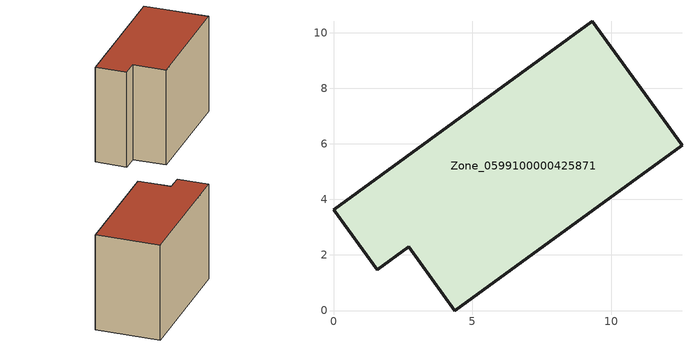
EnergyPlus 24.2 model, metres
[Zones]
Zone_0599100000425871
 floor ground (C_G): 9.31,10.4 12.55,5.95 4.36,0 2.71,2.29 1.58,1.47 0,3.64 z0
 wall outside (C_F): 12.55,5.95 9.31,10.4 0,3.64 1.58,1.47 2.71,2.29 4.36,0 12.55,5.95 z0:8.49
 roof outside (C_R): 9.31,10.4 0,3.64 1.58,1.47 2.71,2.29 4.36,0 12.55,5.95 z8.49
[BUILDING]
Pand.0599100000425871: North Axis=0; Terrain=City; Loads Convergence Tolerance Value=0.04; Temperature Convergence Tolerance Value=0.4; Solar Distribution=FullExterior; Maximum Number of Warmup Days=25; Minimum Number of Warmup Days=1
[Site:Location]
Rotterdam.The.Hague.AP_ZH_NLD Design_Conditions: Latitude=51.96; Longitude=4.45; Time Zone=1; Elevation=-4.5
[SITE:GROUNDTEMPERATURE:BUILDINGSURFACE]
18, 18, 18, 18, 18, 18, 18, 18, 18, 18, 18, 18
[MATERIAL] Thermal Absorptance=0.9; Solar Absorptance=0.7; Visible Absorptance=0.7
Name | Roughness | Thickness | Conductivity | Density | Specific Heat
G.TI.2006-2014 | MediumSmooth | 0.15 | 0.06 | 540 | 1210
F.TI.2006-2014 | Rough | 0.3 | 0.12 | 1920 | 840
R.TI.2006-2014 | MediumRough | 0.2 | 0.08 | 1500 | 1000
[CONSTRUCTION]
C_G: G.TI.2006-2014
C_F: F.TI.2006-2014
C_R: R.TI.2006-2014
[ZONE]
Zone_0599100000425871: Type=1; Multiplier=1; Ceiling Height=Autocalculate; Volume=Autocalculate; Floor Area=autocalculate; Part of Total Floor Area=Yes
[ZONEINFILTRATION:DESIGNFLOWRATE]
Infil_Zone_0599100000425871: Zone or ZoneList or Space or SpaceList=Zone_0599100000425871; Schedule=AlwaysOn; Design Flow Rate Calculation Method=Flow/Area; Flow Rate per Floor Area=0.0015; Constant Term Coefficient=1; Temperature Term Coefficient=0; Velocity Term Coefficient=0; Velocity Squared Term Coefficient=0
[HVACTEMPLATE:ZONE:IDEALLOADSAIRSYSTEM]
Zone_0599100000425871: Maximum Heating Supply Air Temperature=50; Minimum Cooling Supply Air Temperature=13; Maximum Heating Supply Air Humidity Ratio=0.0156; Minimum Cooling Supply Air Humidity Ratio=0.0077; Heating Limit=NoLimit; Cooling Limit=NoLimit; Dehumidification Control Type=ConstantSensibleHeatRatio; Cooling Sensible Heat Ratio=0.7; Dehumidification Setpoint=60; Humidification Control Type=None; Humidification Setpoint=30; Outdoor Air Method=None; Outdoor Air Flow Rate per Person=0.00944; Outdoor Air Flow Rate per Zone Floor Area=0; Outdoor Air Flow Rate per Zone=0; Demand Controlled Ventilation Type=None; Outdoor Air Economizer Type=NoEconomizer; Heat Recovery Type=None; Sensible Heat Recovery Effectiveness=0.7; Latent Heat Recovery Effectiveness=0.65
[ZONECONTROL:THERMOSTAT]
ThermostatControl_Zone_0599100000425871: Zone or ZoneList=Zone_0599100000425871; Control Type Schedule=DualSetpointControlType; Control 1=Thermostat_Zone_0599100000425871; Temperature Difference Between Cutout And Setpoint=0
[THERMOSTATSETPOINT:DUALSETPOINT]
Thermostat_Zone_0599100000425871: Heating Setpoint Temperature Schedule=HeatingSetpoint_Zone_0599100000425871; Cooling Setpoint Temperature Schedule=CoolingSetpoint_Zone_0599100000425871
[SCHEDULE:COMPACT]
HeatingSetpoint_Zone_0599100000425871: Through: 12/31, For: AllDays, Until: 24:00, 21
CoolingSetpoint_Zone_0599100000425871: Through: 12/31, For: AllDays, Until: 24:00, 24
DualSetpointControlType: Through: 12/31, For: AllDays, Until: 24:00, 4
AlwaysOn: Through: 12/31, For: AllDays, Until: 24:00, 1
